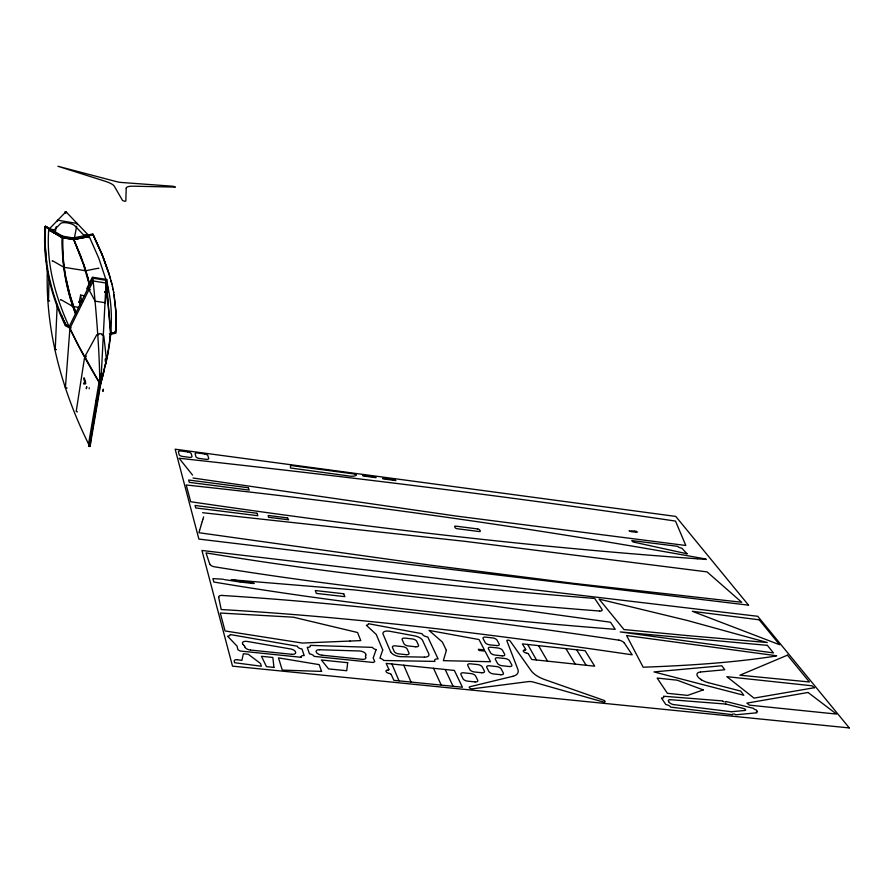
<?xml version="1.0" encoding="UTF-8"?>
<svg xmlns="http://www.w3.org/2000/svg" width="894" height="894" viewBox="0 0 894 894"><rect width="100%" height="100%" fill="white"/><g stroke="black" fill="none" stroke-linecap="round" stroke-linejoin="round"><path stroke-width="1.34" d="M47.438 267.395C44.823 329.394 61.82 390.242 89.244 445.413M86.684 386.756L86.349 388.745L86.64 386.722M108.956 273.575L101.849 253.795L92.853 234.072L73.163 237.938L62.669 236.206L62.256 236.832C61.518 263.194 66.044 289.667 75.655 314.241M70.481 328.545L65.351 325.617C50.533 295.02 42.543 260.869 45.069 226.808L45.482 226.171L62.669 236.206C61.574 262.791 66.335 289.555 75.968 314.342M62.669 236.206C61.932 262.545 66.525 288.986 76.124 313.526L70.134 295.69L66.055 278.682M48.98 279.23L48.511 300.842A3.542 3.274 -4 0 1 49.628 301.021M70.045 327.126L69.497 325.975L92.92 278.213L106.151 280.325L100.821 383.571L107.258 356.449L110.655 334.255M115.572 331.305L116.075 314.431L114.097 294.718M48.689 231.155L48.723 229.859L62.368 237.424L73.431 239.257L89.299 236.72L88.919 237.625M92.92 278.213C96.25 313.179 99.457 348.302 99.815 383.425L78.806 346.079L69.766 328.064L70.134 327.316M116.052 323.527L115.885 326.969M57.216 304.295L55.238 349.364A3.017 2.771 -6.2 0 1 56.467 349.643M48.801 228.462C44.074 284.817 71.643 336.759 99.815 383.425M45.438 226.953L45.225 244.945L46.678 262.903M45.482 226.171C42.979 260.21 51.014 294.316 65.843 324.857L71.162 327.908M100.709 375.972L100.72 375.86A11.074 1.486 -81.5 0 0 100.776 374.128L101.748 374.273A11.074 1.486 -81.5 0 1 101.692 375.994L101.681 376.106M115.773 328.746L115.65 333.238L109.817 334.49M90.786 438.92L90.987 436.361M90.216 445.536L90.573 441.513M115.65 333.238L116.131 312.419L113.605 291.925M110.666 332.613L110.599 333.261M100.385 379.682L101.402 374.351M101.357 379.749L101.335 379.961A11.074 1.486 -81.5 0 1 101.044 382.196L90.048 446.475L89.076 446.341L88.595 443.804L99.156 381.537M82.65 301.703L80.918 300.898M100.363 379.816L100.374 379.749A11.074 1.486 -81.5 0 1 100.061 382.051L89.076 446.341M106.878 292.606L106.185 297.389M106.162 297.49L105.257 302.753L95.133 301.166L88.998 289.79M99.335 380.464L100.43 374.206M96.351 400.981L96.72 398.825M100.005 379.458L101.257 374.206A11.097 1.486 -81.5 0 1 100.553 382.129L89.568 446.408L89.076 443.871M91.143 434.283L92.294 427.533M89.255 387.795L89.199 388.745M48.667 229.512L65.966 211.766L88.785 235.547L98.742 258.109L105.973 279.71M55.104 232.943L56.311 226.573M57.35 221.097L57.529 220.181L77.219 223.489L77.04 224.405M89.355 284.985L83.321 264.166L73.163 237.938L80.393 255.025L85.455 269.664M65.653 213.409L65.966 211.766M74.403 238.016L76.683 226.216M88.662 236.172L88.551 235.077M79.253 302.027L80.605 295.132L84.148 295.69M105.224 365.992C111.75 339.038 114.197 310.475 106.922 283.398M104.442 369.334L101.804 379.872M102.341 377.056L103 374.385M103.201 373.591L103.983 370.407M104.185 369.613L106.14 361.634A1.654 1.509 -10.2 0 1 105.034 360.852M100.407 384.811L99.692 387.683M100.575 384.141L102.229 377.491M98.809 391.226L99.022 390.343M199.664 530.176L198.915 532.712L431.5 565.299L574.015 583.413L741.707 602.265L707.065 571.892L465.841 541.44L202.614 512.709M199.753 529.863L200.502 527.337M200.602 527.013L201.262 524.8M201.351 524.487L202.1 521.962M202.2 521.649L202.86 519.436M202.949 519.123L203.631 516.866M109.526 338.144L110.621 334.546L106.151 280.325M80.84 301.669L79.991 302.138L80.672 301.948M79.298 302.273L79.499 301.691L78.851 302.127M365.601 655.76L365.836 655.112M88.875 237.502L89.255 236.608M103.291 389.348L102.955 391.393L103.335 389.359M65.351 325.617L65.843 324.857M65.072 211.956L66.569 212.258L65.072 212.057M111.906 333.16L112.219 333.082A4.246 1.307 -11.5 0 0 114.734 332.166M109.414 333.697L115.471 332.389M73.163 237.938L73.319 238.653L92.998 234.798L102.005 254.533L108.096 270.916M73.565 239.145L89.299 236.508L73.487 239.581L62.368 237.737L48.734 229.758L62.368 237.737M73.632 239.346L80.494 238.195M735.751 714.809L756.894 712.797A1.956 0.816 21.6 0 1 757.509 711.635L756.19 709.87A1.944 0.816 21.5 0 1 753.597 708.383L726.118 701.511M731.985 711.68L745.015 710.462A1.956 0.816 21.4 0 0 745.54 709.668A1.956 0.816 21.4 0 0 743.819 708.562M700.706 671.975L724.788 669.751L721.827 665.762L653.95 671.919L743.808 695.264L740.69 691.084L708.439 682.714M629.387 530.835L629.432 530.835A5.587 2.023 18.1 0 0 629.152 530.857M637.612 532.031L636.74 532.031M73.252 238.016L75.99 238.016M424.393 657.135L424.65 657.135A7.789 3.587 16.5 0 0 425.198 657.124A7.867 3.621 16.5 0 0 428.762 653.782L422.65 640.573M424.248 657.135L400.803 656.688A7.789 3.621 16.1 0 1 390.644 651.815M319.527 649.748L319.225 649.737A4.995 2.38 14.7 0 0 316.197 651.86L316.286 652.106A4.984 2.369 14.7 0 0 321.918 655.179L322.075 655.201M630.885 530.835L634.427 531.081M636.383 532.019L635.478 531.975M319.549 649.748L359.5 650.988A4.951 2.324 15.5 0 1 365.903 654.9M635.165 531.964L633.254 531.807M223.411 579.245L212.917 578.608L213.834 582.016C346.749 604.355 480.894 618.682 615.228 629.342L610.49 622.213L490.504 605.64L354.75 589.951L231.144 579.737L252.466 582.832M222.215 595.46C355.086 603.741 487.241 620.659 618.883 640.16M670.623 699.7L725.235 704.014M599.65 611.038C470.758 600.958 342.033 587.526 214.381 566.785A4.839 2.146 12.6 0 1 209.811 564.092M722.643 700.918L663.482 696.225A3.9 1.687 20.3 0 1 661.471 698.024L665.829 704.573A3.945 1.721 20.5 0 1 670.746 707.109L732.611 714.731M632.874 531.774L631.924 531.673M291.589 654.285L291.679 654.296A5.029 2.414 14.2 0 0 295.601 652.195M322.231 655.213L362.193 659.347A4.951 2.347 15.5 0 0 365.802 657.414M250.555 650.061L291.366 654.263M250.443 650.05L250.365 650.039A5.062 2.436 13.4 0 1 244.911 647.122M634.807 531.114L636.416 531.315M730.823 711.669L673.964 704.64M240.207 582.039L253.125 583.458A3.319 1.486 13.2 0 0 254.097 583.413M631.466 531.617L630.717 531.505A11.555 4.157 18 0 1 630.214 531.427M239.905 581.994L239.156 581.893M237.234 659.738L241.916 660.364L243.336 653.749L248.286 654.263L260.556 663.538L261.339 666.231L234.552 662.711L234.306 661.214M354.18 473.965L290.539 465.428L290.449 467.964L350.526 476.211A10.46 3.956 14.3 0 0 356.27 475.239A1.587 0.603 14.5 0 0 354.694 474.043M88.595 443.804L89.556 443.938L90.048 446.475M238.251 581.77L224.405 579.603M67.139 388.018L65.396 387.772L69.922 328.389L93.211 280.995L106.062 283.04L106.643 289.645M100.083 375.927L101.089 376.072M100.061 382.062L101.033 382.207M193.026 478.022L455.873 516.006L685.821 545.485L675.506 521.09C510.508 496.595 344.916 476.424 179.113 458.253L192.545 475.083M80.728 300.686L79.555 300.496L80.505 305.178M81.03 300.73L82.796 301.01M89.288 288.237C87.109 286.996 88.785 290.204 89.914 289.544M105.905 290.863C108.353 290.651 106.431 293.824 104.665 291.869M89.378 289.187L86.707 288.762L92.361 277.185L107.045 279.531L108.129 292.148L105.458 291.723M88.942 289.69L90.07 289.868M104.654 292.17L106.889 292.528M48.779 228.886L54.344 229.814L60.658 223.444A7.633 2.391 11.5 0 1 67.531 222.919A7.633 2.391 11.5 0 1 74.895 225.836L83.287 234.63L88.785 235.547M62.524 236.932L73.029 238.664M62.513 237.558L73.33 239.346M726.531 704.226L743.495 708.473M708.182 682.636L708.126 682.625A10.829 4.492 20.6 0 1 697.733 676.613A10.829 4.492 20.6 0 1 700.438 671.997M68.994 326.668L68.737 326.511A4.28 0.939 32.3 0 1 66.324 324.824M45.069 226.808L62.256 236.832M701.421 679.798L700.706 679.339M243.202 644.585L243.939 645.345M668.567 701.421L669.081 702.203M624.37 643.077L632.17 654.81C495.79 634.774 358.863 617.475 221.198 609.529L218.684 597.382M576.652 649.793L586.129 665.27M565.913 648.619L575.244 664.108M528.51 654.106L531.74 659.481L594.7 666.186L585.112 650.709L522.375 643.881L525.571 649.2M84.081 377.704L85.332 380.945A14.974 3.632 -85.5 0 1 85.567 381.883L85.589 382.006M538.568 645.636L547.508 661.158M85.153 382.755C87.992 384.342 80.549 384.811 84.885 382.23M527.683 644.451L536.478 659.984M93.267 234.921L103.134 256.969L110.521 278.85M445.178 669.494L453.102 686.29M65.284 323.662L63.932 320.722M433.512 668.299L441.245 685.106M388.778 669.181L386.152 663.404L454.375 670.444L462.433 687.229L393.874 680.345L391.203 674.501M73.319 238.653L82.639 261.372M63.407 319.56L61.485 315.18M403.764 665.225L411.05 682.066M390.577 651.782L383.113 634.237A7.822 3.576 15.8 0 1 382.956 633.734A7.688 3.509 15.8 0 1 389.818 631.276L414.749 635.913A7.722 3.52 16.3 0 1 416.392 636.304A7.677 3.498 16.3 0 1 422.493 640.26M391.918 663.996L399.026 680.859M365.724 657.179L365.601 656.855A4.984 2.347 15.6 0 1 365.523 655.972M84.494 381.28L83.656 378.475M83.466 263.406L86.305 272.391M209.732 564.08L206.022 552.894C334.792 574.16 464.668 587.984 594.722 598.444L601.83 609.138A4.694 1.9 18.5 0 1 602.075 609.797M108.789 272.815L111.962 284.381M86.137 271.631L87.109 275.095M244.833 646.876L244.732 646.53A5.152 2.492 13.2 0 0 244.185 645.591M86.941 274.335L88.573 280.459M87.701 277.028L89.232 283.119M111.102 280.839L112.622 287.153M89.4 283.733L89.076 282.348L89.713 285.119M112.454 286.371L113.214 289.935M92.853 234.072L92.998 234.798M113.057 289.142L113.773 292.718M80.605 295.132L81.812 301.792M79.499 301.691L80.125 305.223M110.7 332.222L107.358 294.215M526.979 653.19A1.52 0.67 18.1 0 1 528.41 653.961M526.745 653.145A3.062 1.352 18 0 1 523.437 651.38A3.062 1.352 18 0 1 524.823 650.027M525.549 649.916A1.52 0.67 18 0 1 525.035 650.027M525.728 649.491A1.52 0.67 18 0 1 525.728 649.737M389.661 673.517A1.609 0.771 16.1 0 1 391.114 674.344M389.404 673.473A3.241 1.542 16.1 0 1 386.052 671.562A3.241 1.542 16.1 0 1 387.806 670.087M388.901 669.494A1.598 0.76 16 0 1 388.856 669.762M388.633 669.964A1.598 0.76 16 0 1 388.041 670.087M234.273 661.001A3.308 1.62 13.2 0 1 237.055 659.727M732.7 714.015A1.967 0.838 21.4 0 1 732.89 713.937M733.985 713.96A1.967 0.838 21.4 0 1 735.248 714.451M725.894 701.969A1.933 0.816 21.1 0 1 725.392 702.081M724.185 701.879A1.933 0.816 21.1 0 1 723.022 701.276M731.728 711.702A3.911 1.654 21.3 0 1 731.136 711.691M673.651 704.595A3.922 1.699 20.5 0 1 669.215 702.371M668.455 701.254A3.911 1.699 20.5 0 1 670.321 699.678M725.548 704.036A3.9 1.643 21.2 0 1 726.196 704.148M252.566 583A2.313 1.039 13.3 0 1 253.695 583.156M295.523 651.949A5.029 2.414 14.2 0 0 290.807 648.999L247.269 641.445A5.051 2.436 13.3 0 0 242.766 644.082A4.995 2.403 13.3 0 0 242.967 644.328M618.86 640.104A4.872 2.034 19.2 0 1 624.28 643.065M218.762 597.393A5.018 2.302 12.8 0 1 222.17 595.393M601.975 610.423A4.694 1.9 18.5 0 1 599.695 611.094M105.056 359.466A1.654 1.509 -10.2 0 1 106.33 358.639L103.805 335.764A1.654 1.531 -9.4 0 1 103.235 335.731M77.432 411.888A3.285 2.973 -9.1 0 0 76.191 411.531L84.416 358.438A1.654 1.52 -8.5 0 0 85.768 358.025M86.271 356.572A1.654 1.52 -8.5 0 0 85.411 355.555L96.809 334.702A1.665 1.531 -8.9 0 0 99.2 333.563L102.005 333.987A1.654 1.531 -9.4 0 0 102.62 335.473M89.545 234.72A3.788 1.117 -11 0 1 91.557 234.496M115.315 331.741A3.71 1.14 -11.5 0 1 114.935 332.032M46.242 226.875A3.587 0.771 32.7 0 1 46.454 226.942M46.901 227.11A3.833 0.827 32.7 0 1 47.628 227.456M47.874 227.579A3.922 0.849 32.7 0 1 48.377 227.869M66.1 324.623A3.744 0.816 32.3 0 1 65.43 323.919M60.457 299.926A3.822 3.542 -4.5 0 0 60.747 299.557L71.621 305.737A1.52 1.408 -6.1 0 0 71.453 306.083M78.281 307.692A1.52 1.408 -6.7 0 1 78.292 307.301L74.403 306.698A1.52 1.408 -6.1 0 1 73.923 307.502M98.809 268.558A3.52 3.308 -7.5 0 1 98.686 268.166L85.634 270.759L63.854 267.261L52.444 260.69A3.576 3.341 -2.1 0 1 52.187 261.037M126.222 188.254L125.83 201.061L124.601 201.251L122.556 200.502L114.276 186.164A16.505 4.191 11.7 0 0 104.933 181.18L57.942 166.273L116.511 181.638A6.481 1.62 11.9 0 0 120.981 182.432L173.134 186.265L175.392 187.092L133.463 186.198A16.327 4.146 12.1 0 0 126.222 188.254M382.844 478.201L382.777 478.826L395.852 480.581L395.092 479.843L382.844 478.201M347.699 662.7L346.727 670.735L328.59 668.902L321.382 659.995L347.699 662.7M363.02 475.306L362.93 475.921L376.083 477.687L375.346 476.96L363.02 475.306M446.374 650.363L443.357 660.666L490.538 661.728L485.017 651.111L478.938 650.463L478.335 649.279L484.403 649.938L479.016 639.556L429.031 630.415L442.385 642.071L446.374 650.363M382.733 649.96L379.916 658.196A4.962 2.336 15.8 0 1 383.638 660.487L434.953 661.404A4.895 2.257 16.8 0 1 438.105 658.945L427.779 636.964A4.761 2.146 16.4 0 1 422.057 633.69L368.373 623.699A4.772 2.168 15.3 0 1 366.339 625.252L376.24 634.438L382.733 649.96M376.106 649.67L373.536 657.034A4.951 2.336 15.8 0 0 373.647 658.945L374.742 661.638L373.279 662.476L314.073 656.375A4.023 1.933 14.6 0 0 309.503 653.894L307.234 647.29A3.978 1.889 14.4 0 0 310.218 645.367L372.407 647.368A4.895 2.28 15.7 0 0 376.106 649.67M787.469 655.157L739.919 675.205L809.405 681.977L787.469 655.157M703.232 689.911L687.654 695.387L667.393 693.308L657.135 678.065L677.138 680.178L703.232 689.911M774.886 656.207C731.359 662.867 687.173 665.605 643.166 667.215L626.582 635.545L776.662 655.76L774.886 656.207M512.787 676.322L469.797 686.748A2 0.939 17.6 0 0 469.663 688.045A2 0.939 17.6 0 0 472.289 688.838L528.477 681.597A7.89 3.598 18.5 0 1 533.528 682.111L603.215 701.98A1.978 0.883 19.7 0 0 605.137 701.667A1.978 0.883 19.7 0 0 603.528 700.214L544.882 679.641A19.333 8.627 18.6 0 1 531.103 670.645L510.306 641.199A1.877 0.827 17.7 0 0 508.116 640.149A1.877 0.827 17.7 0 0 506.864 640.819L517.827 669.26A19.422 8.806 17.8 0 1 512.787 676.322M808.053 692.47L746.892 703.12L749.44 705.154L836.493 714.071L808.053 692.47M814.49 687.698L754.011 698.113L726.822 676.657L811.942 685.776L814.49 687.698M349.967 641.054L302.206 643.054L225.042 630.952L220.282 613.038L293.411 617.206L357.555 632.516L360.785 640.607L349.967 641.054M321.561 671.405L282.292 670.109L278.47 657.872L319.192 664.633L321.561 671.405M697.275 558.772C527.695 546.849 358.852 526.354 190.679 501.735L186.22 484.984C360.237 503.646 533.673 527.818 705.891 559.018L706.26 559.465L697.275 558.772M687.039 553.777L633.064 541.976L631.79 540.568L677.596 546.323A3.196 1.151 18.7 0 0 681.787 548.145L687.039 553.777M687.441 635.6L623.978 629.555L599.125 599.125L686.938 620.38L767.298 642.518L687.441 635.6M767.354 645.345L620.224 631.924L773.455 652.922L767.354 645.345M273.922 667.382L266.479 666.633L261.461 656.297L272.849 657.459L273.922 667.382M849.3 727.928L232.507 666.142L201.955 550.469L757.721 616.29L849.3 727.928M475.06 681.91L467.685 681.161A3.967 1.844 17.4 0 1 462.969 678.68L460.946 674.512A3.956 1.833 17.4 0 1 463.606 672.813L470.937 673.573A3.945 1.833 17.5 0 1 475.63 676.02L477.698 680.189A3.967 1.844 17.6 0 1 475.06 681.91M481.765 672.735L474.479 671.975A3.922 1.799 17.5 0 1 469.808 669.55L467.786 665.46A3.911 1.788 17.4 0 1 470.4 663.806L477.631 664.566A3.9 1.788 17.5 0 1 482.279 666.969L484.358 671.048A3.922 1.799 17.6 0 1 481.765 672.735M500.796 674.691L493.566 673.953A3.911 1.788 17.8 0 1 488.884 671.517L486.783 667.438A3.9 1.777 17.7 0 1 489.342 665.784L496.528 666.544A3.9 1.777 17.8 0 1 501.188 668.947L503.333 673.014A3.911 1.788 17.9 0 1 500.796 674.691M301.032 657.28L240.24 651.033L237.972 649.782L237.223 647.055A5.085 2.458 13 0 0 235.949 644.965L227.635 636.237A5.029 2.403 12.9 0 0 230.116 634.539L297.367 646.217A3.989 1.9 14.3 0 0 301.96 648.955L304.206 655.593A4.034 1.944 14.5 0 0 301.032 657.28M406.167 654.665L398.78 653.894A3.911 1.822 16.1 0 1 394.209 651.48L392.488 647.468A3.9 1.799 16 0 1 395.304 645.859L402.635 646.63A3.889 1.799 16.1 0 1 407.183 649.022L408.96 653.033A3.911 1.81 16.2 0 1 406.167 654.665M509.289 666.511L502.149 665.762A3.867 1.743 17.8 0 1 497.511 663.382L495.41 659.381A3.855 1.732 17.7 0 1 497.913 657.76L505.009 658.52A3.855 1.732 17.9 0 1 509.614 660.878L511.77 664.879A3.867 1.743 17.9 0 1 509.289 666.511M502.149 655.838L495.075 655.078A3.833 1.71 17.6 0 1 490.493 652.732L488.437 648.809A3.811 1.699 17.5 0 1 490.94 647.245L497.969 648.005A3.811 1.699 17.6 0 1 502.517 650.329L504.629 654.24A3.822 1.71 17.7 0 1 502.149 655.838M415.732 646.775L408.446 646.004A3.867 1.777 16.2 0 1 403.909 643.624L402.166 639.691A3.855 1.766 16.1 0 1 404.926 638.115L412.168 638.897A3.844 1.754 16.2 0 1 416.671 641.244L418.47 645.177A3.867 1.766 16.3 0 1 415.732 646.775M496.673 645.58L489.655 644.82A3.788 1.676 17.4 0 1 485.129 642.507L483.118 638.662A3.777 1.665 17.4 0 1 485.61 637.143L492.572 637.903A3.766 1.665 17.5 0 1 497.075 640.193L499.131 644.026A3.788 1.676 17.5 0 1 496.673 645.58M343.732 593.761L315.269 590.521L316.353 593.415L344.905 596.656L343.732 593.761M748.546 605.16L198.893 539.082L175.157 449.201L675.763 516.419L748.546 605.16M257.036 513.257L195.048 505.468L195.719 507.937L257.874 515.726L257.036 513.257M287.51 517.905L268.234 515.48L268.423 517.268L288.65 519.805L287.51 517.905M477.541 528.913L455.906 526.153A1.822 0.715 16.1 0 0 454.666 526.756L455.214 527.717A1.822 0.715 16.1 0 0 457.37 528.756L479.061 531.517A1.81 0.704 16.4 0 0 480.268 530.913L479.698 529.941A1.81 0.704 16.3 0 0 477.541 528.913M759.218 619.81L692.314 611.295L779.635 644.742L759.218 619.81M248.387 487.755L188.656 480.022L189.282 482.347L249.18 490.08L248.387 487.755M204.301 453.884L197.943 453.034A3.274 1.263 12.3 0 0 195.149 453.962L195.931 456.678A3.285 1.274 12.3 0 0 199.53 458.477L205.933 459.326A3.285 1.274 12.4 0 0 208.715 458.387L207.889 455.672A3.274 1.263 12.4 0 0 204.301 453.884M187.651 451.883L181.247 451.023A3.285 1.274 12 0 0 178.409 451.951L179.135 454.666A3.297 1.285 12 0 0 182.722 456.465L189.17 457.326A3.297 1.285 12.1 0 0 191.998 456.387L191.227 453.66A3.285 1.274 12.1 0 0 187.651 451.883"/></g></svg>
